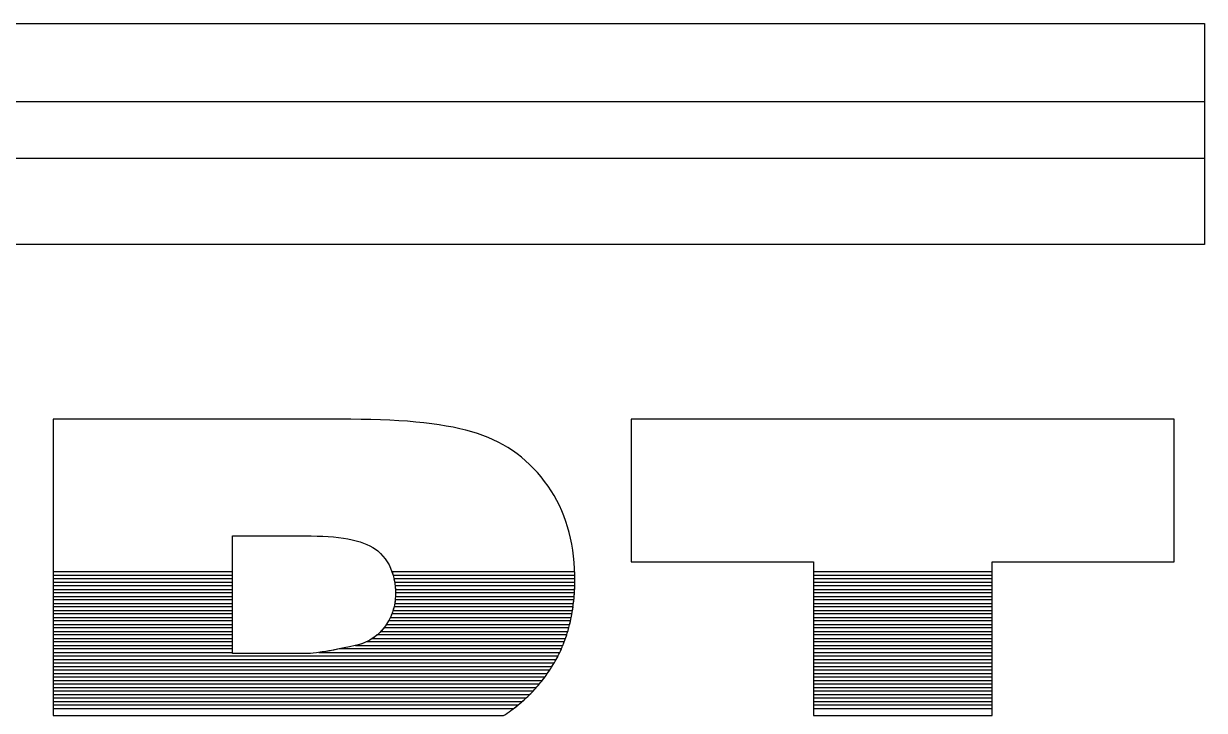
# Model space of a CAD drawing. Header units: inches. Extents: x -18.82 to -13.93, y 5.38 to 6.84.
# Drawn here: x -14.874 to -13.925, y 6.106 to 6.658 of the extents above; entities that cross this region are included whole.
import ezdxf

# ---------------------------------------------------------------- set-up
doc = ezdxf.new("R2010")
doc.units = ezdxf.units.IN
doc.header["$MEASUREMENT"] = 0
doc.layers.add('Layer 1', color=7, linetype='Continuous')

msp = doc.modelspace()

# ---------------------------------------------------------------- linework, layer by layer
at = {"layer": 'Layer 1', "color": 155}
msp.add_open_spline([(-17.44683, 6.65837), (-17.40052, 6.60463), (-17.36085, 6.54503), (-17.32916, 6.48076), (-17.32916, 6.48076), (-17.32916, 6.48076), (-13.92524, 6.48076), (-13.92524, 6.48076), (-13.92524, 6.48076), (-13.92524, 6.48076), (-13.92524, 6.65837), (-13.92524, 6.65837), (-13.92524, 6.65837), (-13.92524, 6.65837), (-17.44683, 6.65837), (-17.44683, 6.65837)], degree=3, knots=[0, 0, 0, 0, 0.2, 0.2, 0.2, 0.2, 0.4, 0.4, 0.4, 0.4, 0.6, 0.6, 0.6, 0.6, 1, 1, 1, 1], dxfattribs=at)
at = {"layer": 'Layer 1', "color": 7}
msp.add_open_spline([(-17.39783, 6.59574), (-17.38719, 6.58076), (-17.37692, 6.56549), (-17.36726, 6.54981), (-17.36726, 6.54981), (-17.36726, 6.54981), (-13.92524, 6.54981), (-13.92524, 6.54981), (-13.92524, 6.54981), (-13.92524, 6.54981), (-13.92524, 6.59574), (-13.92524, 6.59574), (-13.92524, 6.59574), (-13.92524, 6.59574), (-17.39783, 6.59574), (-17.39783, 6.59574)], degree=3, knots=[0, 0, 0, 0, 0.2, 0.2, 0.2, 0.2, 0.4, 0.4, 0.4, 0.4, 0.6, 0.6, 0.6, 0.6, 1, 1, 1, 1], dxfattribs=at)
at = {"layer": 'Layer 1', "color": 251}
for points, knots in [([(-14.85065, 6.21461), (-14.85065, 6.21461), (-14.85065, 6.34007), (-14.85065, 6.34007), (-14.85065, 6.34007), (-14.85065, 6.34007), (-14.61133, 6.34007), (-14.61133, 6.34007), (-14.61133, 6.34007), (-14.56695, 6.34007), (-14.53305, 6.33627), (-14.50957, 6.32866), (-14.50957, 6.32866), (-14.48612, 6.32105), (-14.4672, 6.30695), (-14.45283, 6.28635), (-14.45283, 6.28635), (-14.43906, 6.26657), (-14.43187, 6.24266), (-14.43132, 6.21461), (-14.43132, 6.21461), (-14.43132, 6.21461), (-14.57738, 6.21461), (-14.57738, 6.21461), (-14.57738, 6.21461), (-14.57958, 6.22256), (-14.58372, 6.22909), (-14.58977, 6.23421), (-14.58977, 6.23421), (-14.59928, 6.24223), (-14.61713, 6.24626), (-14.64334, 6.24626), (-14.64334, 6.24626), (-14.64334, 6.24626), (-14.70641, 6.24626), (-14.70641, 6.24626), (-14.70641, 6.24626), (-14.70641, 6.24626), (-14.70641, 6.21461), (-14.70641, 6.21461), (-14.70641, 6.21461), (-14.70641, 6.21461), (-14.85065, 6.21461), (-14.85065, 6.21461)], [0, 0, 0, 0, 0.083333, 0.083333, 0.083333, 0.083333, 0.166667, 0.166667, 0.166667, 0.166667, 0.25, 0.25, 0.25, 0.25, 0.333333, 0.333333, 0.333333, 0.333333, 0.416667, 0.416667, 0.416667, 0.416667, 0.5, 0.5, 0.5, 0.5, 0.583333, 0.583333, 0.583333, 0.583333, 0.666667, 0.666667, 0.666667, 0.666667, 0.75, 0.75, 0.75, 0.75, 0.833333, 0.833333, 0.833333, 0.833333, 1, 1, 1, 1]), ([(-14.38596, 6.22534), (-14.38596, 6.22534), (-14.38596, 6.34007), (-14.38596, 6.34007), (-14.38596, 6.34007), (-14.38596, 6.34007), (-13.94949, 6.34007), (-13.94949, 6.34007), (-13.94949, 6.34007), (-13.94949, 6.34007), (-13.94949, 6.22534), (-13.94949, 6.22534), (-13.94949, 6.22534), (-13.94949, 6.22534), (-14.09592, 6.22534), (-14.09592, 6.22534), (-14.09592, 6.22534), (-14.09592, 6.22534), (-14.09592, 6.21461), (-14.09592, 6.21461), (-14.09592, 6.21461), (-14.09592, 6.21461), (-14.23953, 6.21461), (-14.23953, 6.21461), (-14.23953, 6.21461), (-14.23953, 6.21461), (-14.23953, 6.22534), (-14.23953, 6.22534), (-14.23953, 6.22534), (-14.23953, 6.22534), (-14.38596, 6.22534), (-14.38596, 6.22534)], [0, 0, 0, 0, 0.111111, 0.111111, 0.111111, 0.111111, 0.222222, 0.222222, 0.222222, 0.222222, 0.333333, 0.333333, 0.333333, 0.333333, 0.444444, 0.444444, 0.444444, 0.444444, 0.555556, 0.555556, 0.555556, 0.555556, 0.666667, 0.666667, 0.666667, 0.666667, 0.777778, 0.777778, 0.777778, 0.777778, 1, 1, 1, 1]), ([(-14.85065, 6.20897), (-14.85065, 6.20897), (-14.85065, 6.21743), (-14.85065, 6.21743), (-14.85065, 6.21743), (-14.85065, 6.21743), (-14.70641, 6.21743), (-14.70641, 6.21743), (-14.70641, 6.21743), (-14.70641, 6.21743), (-14.70641, 6.20897), (-14.70641, 6.20897), (-14.70641, 6.20897), (-14.70641, 6.20897), (-14.85065, 6.20897), (-14.85065, 6.20897)], [0, 0, 0, 0, 0.2, 0.2, 0.2, 0.2, 0.4, 0.4, 0.4, 0.4, 0.6, 0.6, 0.6, 0.6, 1, 1, 1, 1]), ([(-14.57826, 6.21743), (-14.57826, 6.21743), (-14.4314, 6.21743), (-14.4314, 6.21743), (-14.4314, 6.21743), (-14.43132, 6.21533), (-14.43128, 6.21321), (-14.43128, 6.21106), (-14.43128, 6.21106), (-14.43128, 6.21106), (-14.4313, 6.20897), (-14.4313, 6.20897), (-14.4313, 6.20897), (-14.4313, 6.20897), (-14.57617, 6.20897), (-14.57617, 6.20897), (-14.57617, 6.20897), (-14.57663, 6.21196), (-14.57733, 6.21478), (-14.57826, 6.21743)], [0, 0, 0, 0, 0.166667, 0.166667, 0.166667, 0.166667, 0.333333, 0.333333, 0.333333, 0.333333, 0.5, 0.5, 0.5, 0.5, 0.666667, 0.666667, 0.666667, 0.666667, 1, 1, 1, 1]), ([(-14.23953, 6.21743), (-14.23953, 6.21743), (-14.09592, 6.21743), (-14.09592, 6.21743), (-14.09592, 6.21743), (-14.09592, 6.21743), (-14.09592, 6.20897), (-14.09592, 6.20897), (-14.09592, 6.20897), (-14.09592, 6.20897), (-14.23953, 6.20897), (-14.23953, 6.20897), (-14.23953, 6.20897), (-14.23953, 6.20897), (-14.23953, 6.21743), (-14.23953, 6.21743)], [0, 0, 0, 0, 0.2, 0.2, 0.2, 0.2, 0.4, 0.4, 0.4, 0.4, 0.6, 0.6, 0.6, 0.6, 1, 1, 1, 1]), ([(-14.85065, 6.20332), (-14.85065, 6.20332), (-14.85065, 6.21179), (-14.85065, 6.21179), (-14.85065, 6.21179), (-14.85065, 6.21179), (-14.70641, 6.21179), (-14.70641, 6.21179), (-14.70641, 6.21179), (-14.70641, 6.21179), (-14.70641, 6.20332), (-14.70641, 6.20332), (-14.70641, 6.20332), (-14.70641, 6.20332), (-14.85065, 6.20332), (-14.85065, 6.20332)], [0, 0, 0, 0, 0.2, 0.2, 0.2, 0.2, 0.4, 0.4, 0.4, 0.4, 0.6, 0.6, 0.6, 0.6, 1, 1, 1, 1]), ([(-14.57669, 6.21179), (-14.57669, 6.21179), (-14.43129, 6.21179), (-14.43129, 6.21179), (-14.43129, 6.21179), (-14.43129, 6.21179), (-14.43128, 6.21106), (-14.43128, 6.21106), (-14.43128, 6.21106), (-14.43128, 6.20844), (-14.43134, 6.20587), (-14.43145, 6.20332), (-14.43145, 6.20332), (-14.43145, 6.20332), (-14.57559, 6.20332), (-14.57559, 6.20332), (-14.57559, 6.20332), (-14.57575, 6.2063), (-14.57612, 6.20912), (-14.57669, 6.21179)], [0, 0, 0, 0, 0.166667, 0.166667, 0.166667, 0.166667, 0.333333, 0.333333, 0.333333, 0.333333, 0.5, 0.5, 0.5, 0.5, 0.666667, 0.666667, 0.666667, 0.666667, 1, 1, 1, 1]), ([(-14.23953, 6.21179), (-14.23953, 6.21179), (-14.09592, 6.21179), (-14.09592, 6.21179), (-14.09592, 6.21179), (-14.09592, 6.21179), (-14.09592, 6.20332), (-14.09592, 6.20332), (-14.09592, 6.20332), (-14.09592, 6.20332), (-14.23953, 6.20332), (-14.23953, 6.20332), (-14.23953, 6.20332), (-14.23953, 6.20332), (-14.23953, 6.21179), (-14.23953, 6.21179)], [0, 0, 0, 0, 0.2, 0.2, 0.2, 0.2, 0.4, 0.4, 0.4, 0.4, 0.6, 0.6, 0.6, 0.6, 1, 1, 1, 1]), ([(-14.85065, 6.19768), (-14.85065, 6.19768), (-14.85065, 6.20615), (-14.85065, 6.20615), (-14.85065, 6.20615), (-14.85065, 6.20615), (-14.70641, 6.20615), (-14.70641, 6.20615), (-14.70641, 6.20615), (-14.70641, 6.20615), (-14.70641, 6.19768), (-14.70641, 6.19768), (-14.70641, 6.19768), (-14.70641, 6.19768), (-14.85065, 6.19768), (-14.85065, 6.19768)], [0, 0, 0, 0, 0.2, 0.2, 0.2, 0.2, 0.4, 0.4, 0.4, 0.4, 0.6, 0.6, 0.6, 0.6, 1, 1, 1, 1]), ([(-14.85065, 6.19203), (-14.85065, 6.19203), (-14.85065, 6.2005), (-14.85065, 6.2005), (-14.85065, 6.2005), (-14.85065, 6.2005), (-14.70641, 6.2005), (-14.70641, 6.2005), (-14.70641, 6.2005), (-14.70641, 6.2005), (-14.70641, 6.19203), (-14.70641, 6.19203), (-14.70641, 6.19203), (-14.70641, 6.19203), (-14.85065, 6.19203), (-14.85065, 6.19203)], [0, 0, 0, 0, 0.2, 0.2, 0.2, 0.2, 0.4, 0.4, 0.4, 0.4, 0.6, 0.6, 0.6, 0.6, 1, 1, 1, 1]), ([(-14.5755, 6.2005), (-14.5755, 6.2005), (-14.4316, 6.2005), (-14.4316, 6.2005), (-14.4316, 6.2005), (-14.43178, 6.19763), (-14.43203, 6.19481), (-14.43236, 6.19203), (-14.43236, 6.19203), (-14.43236, 6.19203), (-14.57609, 6.19203), (-14.57609, 6.19203), (-14.57609, 6.19203), (-14.57569, 6.1945), (-14.57549, 6.19704), (-14.57549, 6.19966), (-14.57549, 6.19966), (-14.57549, 6.19966), (-14.5755, 6.2005), (-14.5755, 6.2005)], [0, 0, 0, 0, 0.166667, 0.166667, 0.166667, 0.166667, 0.333333, 0.333333, 0.333333, 0.333333, 0.5, 0.5, 0.5, 0.5, 0.666667, 0.666667, 0.666667, 0.666667, 1, 1, 1, 1]), ([(-14.57581, 6.20615), (-14.57581, 6.20615), (-14.43135, 6.20615), (-14.43135, 6.20615), (-14.43135, 6.20615), (-14.43143, 6.20328), (-14.43158, 6.20045), (-14.4318, 6.19768), (-14.4318, 6.19768), (-14.4318, 6.19768), (-14.57553, 6.19768), (-14.57553, 6.19768), (-14.57553, 6.19768), (-14.5755, 6.19833), (-14.57549, 6.19899), (-14.57549, 6.19966), (-14.57549, 6.19966), (-14.57549, 6.2019), (-14.5756, 6.20406), (-14.57581, 6.20615)], [0, 0, 0, 0, 0.166667, 0.166667, 0.166667, 0.166667, 0.333333, 0.333333, 0.333333, 0.333333, 0.5, 0.5, 0.5, 0.5, 0.666667, 0.666667, 0.666667, 0.666667, 1, 1, 1, 1]), ([(-14.23953, 6.20615), (-14.23953, 6.20615), (-14.09592, 6.20615), (-14.09592, 6.20615), (-14.09592, 6.20615), (-14.09592, 6.20615), (-14.09592, 6.19768), (-14.09592, 6.19768), (-14.09592, 6.19768), (-14.09592, 6.19768), (-14.23953, 6.19768), (-14.23953, 6.19768), (-14.23953, 6.19768), (-14.23953, 6.19768), (-14.23953, 6.20615), (-14.23953, 6.20615)], [0, 0, 0, 0, 0.2, 0.2, 0.2, 0.2, 0.4, 0.4, 0.4, 0.4, 0.6, 0.6, 0.6, 0.6, 1, 1, 1, 1]), ([(-14.23953, 6.2005), (-14.23953, 6.2005), (-14.09592, 6.2005), (-14.09592, 6.2005), (-14.09592, 6.2005), (-14.09592, 6.2005), (-14.09592, 6.19203), (-14.09592, 6.19203), (-14.09592, 6.19203), (-14.09592, 6.19203), (-14.23953, 6.19203), (-14.23953, 6.19203), (-14.23953, 6.19203), (-14.23953, 6.19203), (-14.23953, 6.2005), (-14.23953, 6.2005)], [0, 0, 0, 0, 0.2, 0.2, 0.2, 0.2, 0.4, 0.4, 0.4, 0.4, 0.6, 0.6, 0.6, 0.6, 1, 1, 1, 1]), ([(-14.85065, 6.18639), (-14.85065, 6.18639), (-14.85065, 6.19485), (-14.85065, 6.19485), (-14.85065, 6.19485), (-14.85065, 6.19485), (-14.70641, 6.19485), (-14.70641, 6.19485), (-14.70641, 6.19485), (-14.70641, 6.19485), (-14.70641, 6.18639), (-14.70641, 6.18639), (-14.70641, 6.18639), (-14.70641, 6.18639), (-14.85065, 6.18639), (-14.85065, 6.18639)], [0, 0, 0, 0, 0.2, 0.2, 0.2, 0.2, 0.4, 0.4, 0.4, 0.4, 0.6, 0.6, 0.6, 0.6, 1, 1, 1, 1]), ([(-14.85065, 6.18074), (-14.85065, 6.18074), (-14.85065, 6.18921), (-14.85065, 6.18921), (-14.85065, 6.18921), (-14.85065, 6.18921), (-14.70641, 6.18921), (-14.70641, 6.18921), (-14.70641, 6.18921), (-14.70641, 6.18921), (-14.70641, 6.18074), (-14.70641, 6.18074), (-14.70641, 6.18074), (-14.70641, 6.18074), (-14.85065, 6.18074), (-14.85065, 6.18074)], [0, 0, 0, 0, 0.2, 0.2, 0.2, 0.2, 0.4, 0.4, 0.4, 0.4, 0.6, 0.6, 0.6, 0.6, 1, 1, 1, 1]), ([(-14.57665, 6.18921), (-14.57665, 6.18921), (-14.43272, 6.18921), (-14.43272, 6.18921), (-14.43272, 6.18921), (-14.43311, 6.18633), (-14.43358, 6.18351), (-14.43414, 6.18074), (-14.43414, 6.18074), (-14.43414, 6.18074), (-14.57959, 6.18074), (-14.57959, 6.18074), (-14.57959, 6.18074), (-14.57831, 6.18345), (-14.57733, 6.18627), (-14.57665, 6.18921)], [0, 0, 0, 0, 0.2, 0.2, 0.2, 0.2, 0.4, 0.4, 0.4, 0.4, 0.6, 0.6, 0.6, 0.6, 1, 1, 1, 1]), ([(-14.57572, 6.19485), (-14.57572, 6.19485), (-14.43206, 6.19485), (-14.43206, 6.19485), (-14.43206, 6.19485), (-14.43234, 6.19198), (-14.4327, 6.18916), (-14.43313, 6.18639), (-14.43313, 6.18639), (-14.43313, 6.18639), (-14.57741, 6.18639), (-14.57741, 6.18639), (-14.57741, 6.18639), (-14.57657, 6.1891), (-14.57602, 6.19193), (-14.57572, 6.19485)], [0, 0, 0, 0, 0.2, 0.2, 0.2, 0.2, 0.4, 0.4, 0.4, 0.4, 0.6, 0.6, 0.6, 0.6, 1, 1, 1, 1]), ([(-14.23953, 6.19485), (-14.23953, 6.19485), (-14.09592, 6.19485), (-14.09592, 6.19485), (-14.09592, 6.19485), (-14.09592, 6.19485), (-14.09592, 6.18639), (-14.09592, 6.18639), (-14.09592, 6.18639), (-14.09592, 6.18639), (-14.23953, 6.18639), (-14.23953, 6.18639), (-14.23953, 6.18639), (-14.23953, 6.18639), (-14.23953, 6.19485), (-14.23953, 6.19485)], [0, 0, 0, 0, 0.2, 0.2, 0.2, 0.2, 0.4, 0.4, 0.4, 0.4, 0.6, 0.6, 0.6, 0.6, 1, 1, 1, 1]), ([(-14.23953, 6.18921), (-14.23953, 6.18921), (-14.09592, 6.18921), (-14.09592, 6.18921), (-14.09592, 6.18921), (-14.09592, 6.18921), (-14.09592, 6.18074), (-14.09592, 6.18074), (-14.09592, 6.18074), (-14.09592, 6.18074), (-14.23953, 6.18074), (-14.23953, 6.18074), (-14.23953, 6.18074), (-14.23953, 6.18074), (-14.23953, 6.18921), (-14.23953, 6.18921)], [0, 0, 0, 0, 0.2, 0.2, 0.2, 0.2, 0.4, 0.4, 0.4, 0.4, 0.6, 0.6, 0.6, 0.6, 1, 1, 1, 1]), ([(-14.85065, 6.17509), (-14.85065, 6.17509), (-14.85065, 6.18356), (-14.85065, 6.18356), (-14.85065, 6.18356), (-14.85065, 6.18356), (-14.70641, 6.18356), (-14.70641, 6.18356), (-14.70641, 6.18356), (-14.70641, 6.18356), (-14.70641, 6.17509), (-14.70641, 6.17509), (-14.70641, 6.17509), (-14.70641, 6.17509), (-14.85065, 6.17509), (-14.85065, 6.17509)], [0, 0, 0, 0, 0.2, 0.2, 0.2, 0.2, 0.4, 0.4, 0.4, 0.4, 0.6, 0.6, 0.6, 0.6, 1, 1, 1, 1]), ([(-14.57838, 6.18356), (-14.57838, 6.18356), (-14.43361, 6.18356), (-14.43361, 6.18356), (-14.43361, 6.18356), (-14.43412, 6.18069), (-14.43472, 6.17786), (-14.4354, 6.17509), (-14.4354, 6.17509), (-14.4354, 6.17509), (-14.58281, 6.17509), (-14.58281, 6.17509), (-14.58281, 6.17509), (-14.581, 6.17779), (-14.57952, 6.18061), (-14.57838, 6.18356)], [0, 0, 0, 0, 0.2, 0.2, 0.2, 0.2, 0.4, 0.4, 0.4, 0.4, 0.6, 0.6, 0.6, 0.6, 1, 1, 1, 1]), ([(-14.23953, 6.18356), (-14.23953, 6.18356), (-14.09592, 6.18356), (-14.09592, 6.18356), (-14.09592, 6.18356), (-14.09592, 6.18356), (-14.09592, 6.17509), (-14.09592, 6.17509), (-14.09592, 6.17509), (-14.09592, 6.17509), (-14.23953, 6.17509), (-14.23953, 6.17509), (-14.23953, 6.17509), (-14.23953, 6.17509), (-14.23953, 6.18356), (-14.23953, 6.18356)], [0, 0, 0, 0, 0.2, 0.2, 0.2, 0.2, 0.4, 0.4, 0.4, 0.4, 0.6, 0.6, 0.6, 0.6, 1, 1, 1, 1]), ([(-14.85065, 6.16945), (-14.85065, 6.16945), (-14.85065, 6.17792), (-14.85065, 6.17792), (-14.85065, 6.17792), (-14.85065, 6.17792), (-14.70641, 6.17792), (-14.70641, 6.17792), (-14.70641, 6.17792), (-14.70641, 6.17792), (-14.70641, 6.16945), (-14.70641, 6.16945), (-14.70641, 6.16945), (-14.70641, 6.16945), (-14.85065, 6.16945), (-14.85065, 6.16945)], [0, 0, 0, 0, 0.2, 0.2, 0.2, 0.2, 0.4, 0.4, 0.4, 0.4, 0.6, 0.6, 0.6, 0.6, 1, 1, 1, 1]), ([(-14.85065, 6.16381), (-14.85065, 6.16381), (-14.85065, 6.17227), (-14.85065, 6.17227), (-14.85065, 6.17227), (-14.85065, 6.17227), (-14.70641, 6.17227), (-14.70641, 6.17227), (-14.70641, 6.17227), (-14.70641, 6.17227), (-14.70641, 6.16381), (-14.70641, 6.16381), (-14.70641, 6.16381), (-14.70641, 6.16381), (-14.85065, 6.16381), (-14.85065, 6.16381)], [0, 0, 0, 0, 0.2, 0.2, 0.2, 0.2, 0.4, 0.4, 0.4, 0.4, 0.6, 0.6, 0.6, 0.6, 1, 1, 1, 1]), ([(-14.58487, 6.17227), (-14.58487, 6.17227), (-14.43613, 6.17227), (-14.43613, 6.17227), (-14.43613, 6.17227), (-14.43692, 6.16939), (-14.4378, 6.16657), (-14.43877, 6.16381), (-14.43877, 6.16381), (-14.43877, 6.16381), (-14.59394, 6.16381), (-14.59394, 6.16381), (-14.59394, 6.16381), (-14.59058, 6.16606), (-14.58756, 6.16888), (-14.58487, 6.17227)], [0, 0, 0, 0, 0.2, 0.2, 0.2, 0.2, 0.4, 0.4, 0.4, 0.4, 0.6, 0.6, 0.6, 0.6, 1, 1, 1, 1]), ([(-14.58106, 6.17792), (-14.58106, 6.17792), (-14.43474, 6.17792), (-14.43474, 6.17792), (-14.43474, 6.17792), (-14.43538, 6.17504), (-14.43611, 6.17222), (-14.43694, 6.16945), (-14.43694, 6.16945), (-14.43694, 6.16945), (-14.5873, 6.16945), (-14.5873, 6.16945), (-14.5873, 6.16945), (-14.58634, 6.17048), (-14.58542, 6.17156), (-14.58453, 6.17271), (-14.58453, 6.17271), (-14.58324, 6.17439), (-14.58208, 6.17613), (-14.58106, 6.17792)], [0, 0, 0, 0, 0.166667, 0.166667, 0.166667, 0.166667, 0.333333, 0.333333, 0.333333, 0.333333, 0.5, 0.5, 0.5, 0.5, 0.666667, 0.666667, 0.666667, 0.666667, 1, 1, 1, 1]), ([(-14.23953, 6.17792), (-14.23953, 6.17792), (-14.09592, 6.17792), (-14.09592, 6.17792), (-14.09592, 6.17792), (-14.09592, 6.17792), (-14.09592, 6.16945), (-14.09592, 6.16945), (-14.09592, 6.16945), (-14.09592, 6.16945), (-14.23953, 6.16945), (-14.23953, 6.16945), (-14.23953, 6.16945), (-14.23953, 6.16945), (-14.23953, 6.17792), (-14.23953, 6.17792)], [0, 0, 0, 0, 0.2, 0.2, 0.2, 0.2, 0.4, 0.4, 0.4, 0.4, 0.6, 0.6, 0.6, 0.6, 1, 1, 1, 1]), ([(-14.23953, 6.17227), (-14.23953, 6.17227), (-14.09592, 6.17227), (-14.09592, 6.17227), (-14.09592, 6.17227), (-14.09592, 6.17227), (-14.09592, 6.16381), (-14.09592, 6.16381), (-14.09592, 6.16381), (-14.09592, 6.16381), (-14.23953, 6.16381), (-14.23953, 6.16381), (-14.23953, 6.16381), (-14.23953, 6.16381), (-14.23953, 6.17227), (-14.23953, 6.17227)], [0, 0, 0, 0, 0.2, 0.2, 0.2, 0.2, 0.4, 0.4, 0.4, 0.4, 0.6, 0.6, 0.6, 0.6, 1, 1, 1, 1]), ([(-14.85065, 6.15816), (-14.85065, 6.15816), (-14.85065, 6.16663), (-14.85065, 6.16663), (-14.85065, 6.16663), (-14.85065, 6.16663), (-14.70641, 6.16663), (-14.70641, 6.16663), (-14.70641, 6.16663), (-14.70641, 6.16663), (-14.70641, 6.15816), (-14.70641, 6.15816), (-14.70641, 6.15816), (-14.70641, 6.15816), (-14.85065, 6.15816), (-14.85065, 6.15816)], [0, 0, 0, 0, 0.2, 0.2, 0.2, 0.2, 0.4, 0.4, 0.4, 0.4, 0.6, 0.6, 0.6, 0.6, 1, 1, 1, 1]), ([(-14.85065, 6.15252), (-14.85065, 6.15252), (-14.85065, 6.16098), (-14.85065, 6.16098), (-14.85065, 6.16098), (-14.85065, 6.16098), (-14.70641, 6.16098), (-14.70641, 6.16098), (-14.70641, 6.16098), (-14.70641, 6.16098), (-14.70641, 6.15252), (-14.70641, 6.15252), (-14.70641, 6.15252), (-14.70641, 6.15252), (-14.85065, 6.15252), (-14.85065, 6.15252)], [0, 0, 0, 0, 0.2, 0.2, 0.2, 0.2, 0.4, 0.4, 0.4, 0.4, 0.6, 0.6, 0.6, 0.6, 1, 1, 1, 1]), ([(-14.59898, 6.16098), (-14.59898, 6.16098), (-14.4398, 6.16098), (-14.4398, 6.16098), (-14.4398, 6.16098), (-14.44091, 6.15809), (-14.44212, 6.15527), (-14.44344, 6.15252), (-14.44344, 6.15252), (-14.44344, 6.15252), (-14.63709, 6.15252), (-14.63709, 6.15252), (-14.63709, 6.15252), (-14.63002, 6.15346), (-14.62027, 6.15534), (-14.60783, 6.15813), (-14.60783, 6.15813), (-14.60469, 6.15876), (-14.60174, 6.15971), (-14.59898, 6.16098)], [0, 0, 0, 0, 0.166667, 0.166667, 0.166667, 0.166667, 0.333333, 0.333333, 0.333333, 0.333333, 0.5, 0.5, 0.5, 0.5, 0.666667, 0.666667, 0.666667, 0.666667, 1, 1, 1, 1]), ([(-14.59024, 6.16663), (-14.59024, 6.16663), (-14.43781, 6.16663), (-14.43781, 6.16663), (-14.43781, 6.16663), (-14.43875, 6.16374), (-14.43979, 6.16092), (-14.44093, 6.15816), (-14.44093, 6.15816), (-14.44093, 6.15816), (-14.60767, 6.15816), (-14.60767, 6.15816), (-14.60767, 6.15816), (-14.60102, 6.15952), (-14.59519, 6.16234), (-14.59024, 6.16663)], [0, 0, 0, 0, 0.2, 0.2, 0.2, 0.2, 0.4, 0.4, 0.4, 0.4, 0.6, 0.6, 0.6, 0.6, 1, 1, 1, 1]), ([(-14.23953, 6.16663), (-14.23953, 6.16663), (-14.09592, 6.16663), (-14.09592, 6.16663), (-14.09592, 6.16663), (-14.09592, 6.16663), (-14.09592, 6.15816), (-14.09592, 6.15816), (-14.09592, 6.15816), (-14.09592, 6.15816), (-14.23953, 6.15816), (-14.23953, 6.15816), (-14.23953, 6.15816), (-14.23953, 6.15816), (-14.23953, 6.16663), (-14.23953, 6.16663)], [0, 0, 0, 0, 0.2, 0.2, 0.2, 0.2, 0.4, 0.4, 0.4, 0.4, 0.6, 0.6, 0.6, 0.6, 1, 1, 1, 1]), ([(-14.23953, 6.16098), (-14.23953, 6.16098), (-14.09592, 6.16098), (-14.09592, 6.16098), (-14.09592, 6.16098), (-14.09592, 6.16098), (-14.09592, 6.15252), (-14.09592, 6.15252), (-14.09592, 6.15252), (-14.09592, 6.15252), (-14.23953, 6.15252), (-14.23953, 6.15252), (-14.23953, 6.15252), (-14.23953, 6.15252), (-14.23953, 6.16098), (-14.23953, 6.16098)], [0, 0, 0, 0, 0.2, 0.2, 0.2, 0.2, 0.4, 0.4, 0.4, 0.4, 0.6, 0.6, 0.6, 0.6, 1, 1, 1, 1]), ([(-14.85065, 6.14687), (-14.85065, 6.14687), (-14.85065, 6.15534), (-14.85065, 6.15534), (-14.85065, 6.15534), (-14.85065, 6.15534), (-14.70641, 6.15534), (-14.70641, 6.15534), (-14.70641, 6.15534), (-14.70641, 6.15534), (-14.70641, 6.15178), (-14.70641, 6.15178), (-14.70641, 6.15178), (-14.70641, 6.15178), (-14.64587, 6.15178), (-14.64587, 6.15178), (-14.64587, 6.15178), (-14.64097, 6.15178), (-14.63265, 6.15297), (-14.62087, 6.15534), (-14.62087, 6.15534), (-14.62087, 6.15534), (-14.44213, 6.15534), (-14.44213, 6.15534), (-14.44213, 6.15534), (-14.44343, 6.15244), (-14.44483, 6.14962), (-14.44634, 6.14687), (-14.44634, 6.14687), (-14.44634, 6.14687), (-14.85065, 6.14687), (-14.85065, 6.14687)], [0, 0, 0, 0, 0.111111, 0.111111, 0.111111, 0.111111, 0.222222, 0.222222, 0.222222, 0.222222, 0.333333, 0.333333, 0.333333, 0.333333, 0.444444, 0.444444, 0.444444, 0.444444, 0.555556, 0.555556, 0.555556, 0.555556, 0.666667, 0.666667, 0.666667, 0.666667, 0.777778, 0.777778, 0.777778, 0.777778, 1, 1, 1, 1]), ([(-14.23953, 6.15534), (-14.23953, 6.15534), (-14.09592, 6.15534), (-14.09592, 6.15534), (-14.09592, 6.15534), (-14.09592, 6.15534), (-14.09592, 6.14687), (-14.09592, 6.14687), (-14.09592, 6.14687), (-14.09592, 6.14687), (-14.23953, 6.14687), (-14.23953, 6.14687), (-14.23953, 6.14687), (-14.23953, 6.14687), (-14.23953, 6.15534), (-14.23953, 6.15534)], [0, 0, 0, 0, 0.2, 0.2, 0.2, 0.2, 0.4, 0.4, 0.4, 0.4, 0.6, 0.6, 0.6, 0.6, 1, 1, 1, 1]), ([(-14.85065, 6.14122), (-14.85065, 6.14122), (-14.85065, 6.14969), (-14.85065, 6.14969), (-14.85065, 6.14969), (-14.85065, 6.14969), (-14.44484, 6.14969), (-14.44484, 6.14969), (-14.44484, 6.14969), (-14.44577, 6.14788), (-14.44675, 6.14609), (-14.44778, 6.14434), (-14.44778, 6.14434), (-14.4484, 6.14329), (-14.44902, 6.14225), (-14.44967, 6.14122), (-14.44967, 6.14122), (-14.44967, 6.14122), (-14.85065, 6.14122), (-14.85065, 6.14122)], [0, 0, 0, 0, 0.166667, 0.166667, 0.166667, 0.166667, 0.333333, 0.333333, 0.333333, 0.333333, 0.5, 0.5, 0.5, 0.5, 0.666667, 0.666667, 0.666667, 0.666667, 1, 1, 1, 1]), ([(-14.85065, 6.13558), (-14.85065, 6.13558), (-14.85065, 6.14405), (-14.85065, 6.14405), (-14.85065, 6.14405), (-14.85065, 6.14405), (-14.44796, 6.14405), (-14.44796, 6.14405), (-14.44796, 6.14405), (-14.44968, 6.14114), (-14.4515, 6.13831), (-14.45342, 6.13558), (-14.45342, 6.13558), (-14.45342, 6.13558), (-14.85065, 6.13558), (-14.85065, 6.13558)], [0, 0, 0, 0, 0.2, 0.2, 0.2, 0.2, 0.4, 0.4, 0.4, 0.4, 0.6, 0.6, 0.6, 0.6, 1, 1, 1, 1]), ([(-14.23953, 6.14969), (-14.23953, 6.14969), (-14.09592, 6.14969), (-14.09592, 6.14969), (-14.09592, 6.14969), (-14.09592, 6.14969), (-14.09592, 6.14122), (-14.09592, 6.14122), (-14.09592, 6.14122), (-14.09592, 6.14122), (-14.23953, 6.14122), (-14.23953, 6.14122), (-14.23953, 6.14122), (-14.23953, 6.14122), (-14.23953, 6.14969), (-14.23953, 6.14969)], [0, 0, 0, 0, 0.2, 0.2, 0.2, 0.2, 0.4, 0.4, 0.4, 0.4, 0.6, 0.6, 0.6, 0.6, 1, 1, 1, 1]), ([(-14.23953, 6.14405), (-14.23953, 6.14405), (-14.09592, 6.14405), (-14.09592, 6.14405), (-14.09592, 6.14405), (-14.09592, 6.14405), (-14.09592, 6.13558), (-14.09592, 6.13558), (-14.09592, 6.13558), (-14.09592, 6.13558), (-14.23953, 6.13558), (-14.23953, 6.13558), (-14.23953, 6.13558), (-14.23953, 6.13558), (-14.23953, 6.14405), (-14.23953, 6.14405)], [0, 0, 0, 0, 0.2, 0.2, 0.2, 0.2, 0.4, 0.4, 0.4, 0.4, 0.6, 0.6, 0.6, 0.6, 1, 1, 1, 1]), ([(-14.85065, 6.12993), (-14.85065, 6.12993), (-14.85065, 6.1384), (-14.85065, 6.1384), (-14.85065, 6.1384), (-14.85065, 6.1384), (-14.45149, 6.1384), (-14.45149, 6.1384), (-14.45149, 6.1384), (-14.45342, 6.13548), (-14.45546, 6.13266), (-14.45761, 6.12993), (-14.45761, 6.12993), (-14.45761, 6.12993), (-14.85065, 6.12993), (-14.85065, 6.12993)], [0, 0, 0, 0, 0.2, 0.2, 0.2, 0.2, 0.4, 0.4, 0.4, 0.4, 0.6, 0.6, 0.6, 0.6, 1, 1, 1, 1]), ([(-14.85065, 6.12429), (-14.85065, 6.12429), (-14.85065, 6.13276), (-14.85065, 6.13276), (-14.85065, 6.13276), (-14.85065, 6.13276), (-14.45545, 6.13276), (-14.45545, 6.13276), (-14.45545, 6.13276), (-14.45763, 6.12983), (-14.45993, 6.12701), (-14.46234, 6.12429), (-14.46234, 6.12429), (-14.46234, 6.12429), (-14.85065, 6.12429), (-14.85065, 6.12429)], [0, 0, 0, 0, 0.2, 0.2, 0.2, 0.2, 0.4, 0.4, 0.4, 0.4, 0.6, 0.6, 0.6, 0.6, 1, 1, 1, 1]), ([(-14.23953, 6.1384), (-14.23953, 6.1384), (-14.09592, 6.1384), (-14.09592, 6.1384), (-14.09592, 6.1384), (-14.09592, 6.1384), (-14.09592, 6.12993), (-14.09592, 6.12993), (-14.09592, 6.12993), (-14.09592, 6.12993), (-14.23953, 6.12993), (-14.23953, 6.12993), (-14.23953, 6.12993), (-14.23953, 6.12993), (-14.23953, 6.1384), (-14.23953, 6.1384)], [0, 0, 0, 0, 0.2, 0.2, 0.2, 0.2, 0.4, 0.4, 0.4, 0.4, 0.6, 0.6, 0.6, 0.6, 1, 1, 1, 1]), ([(-14.23953, 6.13276), (-14.23953, 6.13276), (-14.09592, 6.13276), (-14.09592, 6.13276), (-14.09592, 6.13276), (-14.09592, 6.13276), (-14.09592, 6.12429), (-14.09592, 6.12429), (-14.09592, 6.12429), (-14.09592, 6.12429), (-14.23953, 6.12429), (-14.23953, 6.12429), (-14.23953, 6.12429), (-14.23953, 6.12429), (-14.23953, 6.13276), (-14.23953, 6.13276)], [0, 0, 0, 0, 0.2, 0.2, 0.2, 0.2, 0.4, 0.4, 0.4, 0.4, 0.6, 0.6, 0.6, 0.6, 1, 1, 1, 1]), ([(-14.85065, 6.11865), (-14.85065, 6.11865), (-14.85065, 6.12711), (-14.85065, 6.12711), (-14.85065, 6.12711), (-14.85065, 6.12711), (-14.45991, 6.12711), (-14.45991, 6.12711), (-14.45991, 6.12711), (-14.46236, 6.12417), (-14.46495, 6.12135), (-14.46767, 6.11865), (-14.46767, 6.11865), (-14.46767, 6.11865), (-14.85065, 6.11865), (-14.85065, 6.11865)], [0, 0, 0, 0, 0.2, 0.2, 0.2, 0.2, 0.4, 0.4, 0.4, 0.4, 0.6, 0.6, 0.6, 0.6, 1, 1, 1, 1]), ([(-14.23953, 6.12711), (-14.23953, 6.12711), (-14.09592, 6.12711), (-14.09592, 6.12711), (-14.09592, 6.12711), (-14.09592, 6.12711), (-14.09592, 6.11865), (-14.09592, 6.11865), (-14.09592, 6.11865), (-14.09592, 6.11865), (-14.23953, 6.11865), (-14.23953, 6.11865), (-14.23953, 6.11865), (-14.23953, 6.11865), (-14.23953, 6.12711), (-14.23953, 6.12711)], [0, 0, 0, 0, 0.2, 0.2, 0.2, 0.2, 0.4, 0.4, 0.4, 0.4, 0.6, 0.6, 0.6, 0.6, 1, 1, 1, 1])]:
    msp.add_open_spline(points, degree=3, knots=knots, dxfattribs=at)
at = {"layer": 'Layer 1', "color": 129}
for points in [[(-14.85065, 6.113), (-14.85065, 6.113), (-14.85065, 6.12147), (-14.85065, 6.12147), (-14.85065, 6.12147), (-14.85065, 6.12147), (-14.46492, 6.12147), (-14.46492, 6.12147), (-14.46492, 6.12147), (-14.4677, 6.11852), (-14.47063, 6.11569), (-14.47371, 6.113), (-14.47371, 6.113), (-14.47371, 6.113), (-14.85065, 6.113), (-14.85065, 6.113)], [(-14.85065, 6.10735), (-14.85065, 6.10735), (-14.85065, 6.11582), (-14.85065, 6.11582), (-14.85065, 6.11582), (-14.85065, 6.11582), (-14.47059, 6.11582), (-14.47059, 6.11582), (-14.47059, 6.11582), (-14.47377, 6.11285), (-14.47711, 6.11004), (-14.48062, 6.10735), (-14.48062, 6.10735), (-14.48062, 6.10735), (-14.85065, 6.10735), (-14.85065, 6.10735)], [(-14.23953, 6.12147), (-14.23953, 6.12147), (-14.09592, 6.12147), (-14.09592, 6.12147), (-14.09592, 6.12147), (-14.09592, 6.12147), (-14.09592, 6.113), (-14.09592, 6.113), (-14.09592, 6.113), (-14.09592, 6.113), (-14.23953, 6.113), (-14.23953, 6.113), (-14.23953, 6.113), (-14.23953, 6.113), (-14.23953, 6.12147), (-14.23953, 6.12147)], [(-14.23953, 6.11582), (-14.23953, 6.11582), (-14.09592, 6.11582), (-14.09592, 6.11582), (-14.09592, 6.11582), (-14.09592, 6.11582), (-14.09592, 6.10735), (-14.09592, 6.10735), (-14.09592, 6.10735), (-14.09592, 6.10735), (-14.23953, 6.10735), (-14.23953, 6.10735), (-14.23953, 6.10735), (-14.23953, 6.10735), (-14.23953, 6.11582), (-14.23953, 6.11582)], [(-14.85065, 6.10171), (-14.85065, 6.10171), (-14.85065, 6.11018), (-14.85065, 6.11018), (-14.85065, 6.11018), (-14.85065, 6.11018), (-14.47705, 6.11018), (-14.47705, 6.11018), (-14.47705, 6.11018), (-14.4807, 6.10719), (-14.48456, 6.10437), (-14.4886, 6.10171), (-14.4886, 6.10171), (-14.4886, 6.10171), (-14.85065, 6.10171), (-14.85065, 6.10171)], [(-14.23953, 6.11018), (-14.23953, 6.11018), (-14.09592, 6.11018), (-14.09592, 6.11018), (-14.09592, 6.11018), (-14.09592, 6.11018), (-14.09592, 6.10171), (-14.09592, 6.10171), (-14.09592, 6.10171), (-14.09592, 6.10171), (-14.23953, 6.10171), (-14.23953, 6.10171), (-14.23953, 6.10171), (-14.23953, 6.10171), (-14.23953, 6.11018), (-14.23953, 6.11018)]]:
    msp.add_open_spline(points, degree=3, knots=[0, 0, 0, 0, 0.2, 0.2, 0.2, 0.2, 0.4, 0.4, 0.4, 0.4, 0.6, 0.6, 0.6, 0.6, 1, 1, 1, 1], dxfattribs=at)

doc.saveas('drawing.dxf')
